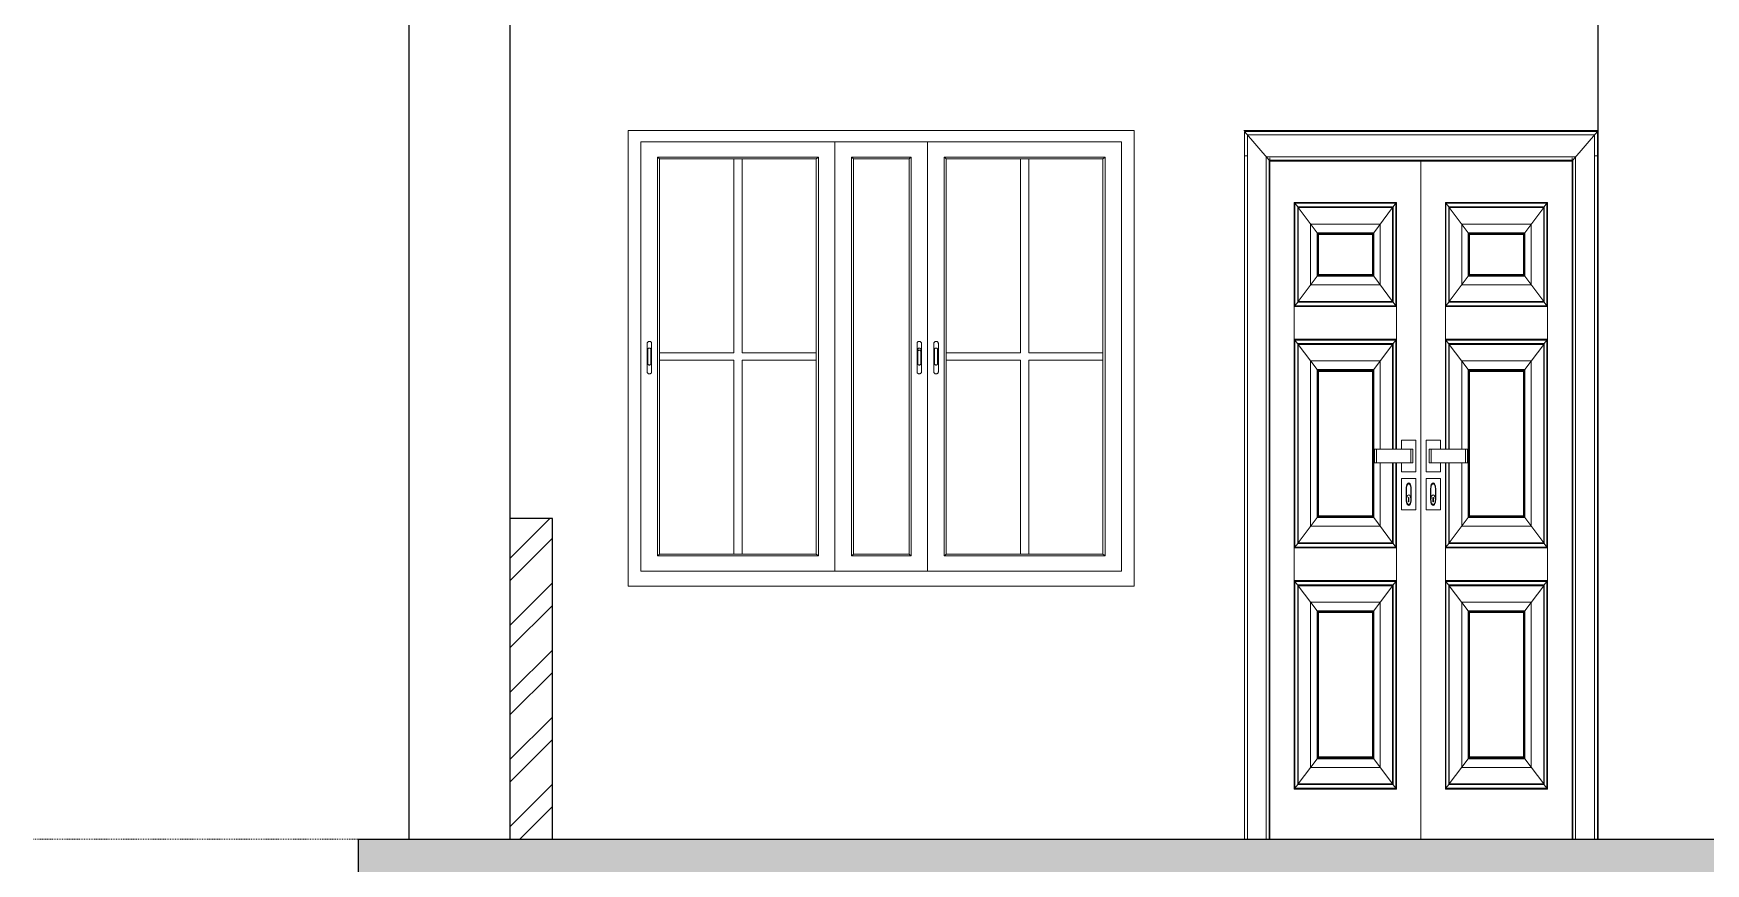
# Model space of a CAD drawing. Header units: inches. Extents: x -5142662 to -4941318, y -3361958 to -3160563.
# Drawn here: x -5010301 to -5010102.7, y -3261085.5 to -3260987.1 of the extents above; entities that cross this region are included whole.
import ezdxf

# ---------------------------------------------------------------- set-up
doc = ezdxf.new("R2010")
doc.units = ezdxf.units.IN
doc.header["$LTSCALE"] = 2
doc.header["$MEASUREMENT"] = 0
doc.linetypes.add('ACAD_ISO02W100', pattern=[15, 12, -3])
doc.linetypes.add('CENTER', pattern=[2, 1.25, -0.25, 0.25, -0.25])
doc.layers.get('0').update_dxf_attribs({"linetype": 'CONTINUOUS'})
for name, color, linetype, lineweight in [('Annotate-Bold.w', 187, 'CONTINUOUS', 18), ('Door-Window', 47, 'CONTINUOUS', 15), ('F-FURNITURE', 30, 'CONTINUOUS', 13), ('HATCH', 60, 'ACAD_ISO02W100', 13), ('window', 4, 'CONTINUOUS', 13)]:
    doc.layers.add(name, color=color, linetype=linetype, lineweight=lineweight)

msp = doc.modelspace()

# ---------------------------------------------------------------- hatches: boundary and pattern name
at = {"layer": 'Door-Window', "linetype": 'ByBlock'}
h = msp.add_hatch(dxfattribs=at)
h.set_pattern_fill('AR-CONC', color=256)
h.set_pattern_definition([(50, (66424.3177, -1792.5383), (7.172601826, -0.62752135), [0.75, -8.25]), (355, (66424.318, -1792.538), (-1.387513336, 7.521921337), [0.6, -6.6]), (100.45144446, (66424.9154, -1792.5906), (5.785088467, 6.89439991), [0.63740192, -7.01142112]), (46.1842, (66424.318, -1790.538), (10.672413307, -1.655192808), [1.125, -12.375]), (96.63563549, (66425.207, -1790.676), (9.346619457, 9.741186008), [0.95610342, -10.5171376]), (351.184164, (66424.318, -1790.538), (9.34661945, 9.741186003), [0.9, -9.90000001]), (21, (66425.3177, -1791.0383), (5.969070521, -4.0261889067), [0.75, -8.25]), (326, (66425.318, -1791.038), (2.433153319, 7.2515004505), [0.6, -6.6]), (71.45144474, (66425.815, -1791.374), (8.402223767, 3.225311528), [0.6374019, -7.01142112]), (37.5, (66424.3177, -1792.5383), (0.1215985532, 3.3289385383), [0, -6.52, 0, -6.7, 0, -6.625]), (7.5, (66424.3177, -1792.5383), (2.6306953744, 3.9441171188), [0, -3.82, 0, -6.37, 0, -2.525]), (327.5, (66422.0877, -1792.5383), (5.3382243617, -0.2255487173), [0, -2.5, 0, -7.8, 0, -10.35]), (317.5, (66421.0877, -1792.5383), (5.8318616934, 1.0010498233), [0, -3.25, 0, -5.18, 0, -7.35])])
h.paths.add_polyline_path([(-5010244.49, -3261087.63), (-5010244.49, -3261096.63), (-5010235.49, -3261096.63), (-5010235.49, -3261087.63), (-5010115.49, -3261087.63), (-5010112.99, -3261087.63), (-5010112.99, -3261096.63), (-5010103.99, -3261096.63), (-5010103.99, -3261087.63), (-5010078.95, -3261087.63), (-5009998.95, -3261031.63), (-5009955.46, -3261031.63), (-5009955.46, -3261026.63), (-5010010.52, -3261026.63), (-5010010.52, -3261033.63), (-5010020.52, -3261033.63), (-5010020.52, -3261040.63), (-5010030.52, -3261040.63), (-5010030.52, -3261047.63), (-5010040.52, -3261047.63), (-5010040.52, -3261054.63), (-5010050.52, -3261054.63), (-5010050.52, -3261061.63), (-5010060.52, -3261061.63), (-5010060.52, -3261068.63), (-5010070.52, -3261068.63), (-5010070.52, -3261075.63), (-5010080.52, -3261075.63), (-5010080.52, -3261082.63), (-5010115.49, -3261082.63), (-5010262.49, -3261082.63), (-5010262.49, -3261087.63)])
at = {"layer": 'HATCH', "ltscale": 0.01}
h = msp.add_hatch(dxfattribs=at)
h.set_pattern_fill('ANSI32', color=256, scale=15, style=0)
h.set_pattern_definition([(45, (66424.3177, -1792.5383), (-3.977475644, 3.977475644), []), (45, (66426.9693, -1792.5383), (-3.977475644, 3.977475644), [])])
h.paths.add_polyline_path([(-5010239.49, -3261044.63), (-5010244.49, -3261044.63), (-5010244.49, -3261082.63), (-5010239.49, -3261082.63)])

# ---------------------------------------------------------------- linework, layer by layer
at = {"ltscale": 0.5}
for p, q in [((-5010256.49, -3261082.63), (-5010256.49, -3260975.63)), ((-5010244.49, -3261082.63), (-5010244.49, -3260975.63)), ((-5010115.49, -3261082.63), (-5010115.49, -3260975.63)), ((-5010239.49, -3261044.63), (-5010244.49, -3261044.63)), ((-5010239.49, -3261082.63), (-5010239.49, -3261044.63)), ((-5010262.49, -3261082.63), (-5010115.49, -3261082.63)), ((-5010262.49, -3261087.63), (-5010262.49, -3261082.63)), ((-5010115.49, -3261082.63), (-5010080.52, -3261082.63))]:
    msp.add_line(p, q, dxfattribs=at)
at = {"layer": 'Annotate-Bold.w', "linetype": 'CENTER', "ltscale": 0.01}
msp.add_line((-5010301.03, -3261082.63), (-5009912.27, -3261082.63), dxfattribs=at)
at = {"layer": 'F-FURNITURE'}
for p, q in [((-5010157.49, -3260998.63), (-5010115.49, -3260998.63)), ((-5010157.42, -3261082.63), (-5010157.42, -3260998.71)), ((-5010157.42, -3260998.71), (-5010115.55, -3260998.71)), ((-5010157.42, -3260998.71), (-5010154.49, -3261002.13)), ((-5010157.4, -3260998.73), (-5010115.57, -3260998.73)), ((-5010157.4, -3261001.63), (-5010157.4, -3260998.73)), ((-5010157.06, -3261082.63), (-5010157.06, -3260999.13)), ((-5010157.06, -3260999.13), (-5010115.92, -3260999.13)), ((-5010115.55, -3260998.71), (-5010118.49, -3261002.13)), ((-5010115.92, -3260999.13), (-5010115.92, -3261082.63)), ((-5010115.57, -3260998.73), (-5010115.57, -3261082.63)), ((-5010115.55, -3260998.71), (-5010115.55, -3261082.63)), ((-5010157.4, -3261001.63), (-5010157.35, -3261001.63)), ((-5010157.4, -3261082.63), (-5010157.4, -3261001.63)), ((-5010157.31, -3261001.63), (-5010157.26, -3261001.63)), ((-5010157.21, -3261001.63), (-5010157.11, -3261001.63)), ((-5010154.83, -3261082.63), (-5010154.83, -3261001.73)), ((-5010154.83, -3261001.73), (-5010118.15, -3261001.73)), ((-5010154.49, -3261082.63), (-5010154.49, -3261002.13)), ((-5010154.49, -3261002.13), (-5010118.49, -3261002.13)), ((-5010154.4, -3261001.73), (-5010154.4, -3261001.79)), ((-5010154.4, -3261001.84), (-5010154.4, -3261001.89)), ((-5010154.4, -3261001.94), (-5010154.4, -3261002.02)), ((-5010154.4, -3261002.05), (-5010154.4, -3261002.13)), ((-5010154.4, -3261082.63), (-5010154.4, -3261002.23)), ((-5010154.4, -3261002.23), (-5010118.57, -3261002.23)), ((-5010136.49, -3261082.63), (-5010136.49, -3261002.23)), ((-5010118.57, -3261001.73), (-5010118.57, -3261001.79)), ((-5010118.57, -3261001.84), (-5010118.57, -3261001.89)), ((-5010118.57, -3261001.94), (-5010118.57, -3261002.02)), ((-5010118.57, -3261002.05), (-5010118.57, -3261002.13)), ((-5010118.57, -3261002.23), (-5010118.57, -3261082.63)), ((-5010118.49, -3261002.13), (-5010118.49, -3261082.63)), ((-5010118.15, -3261001.73), (-5010118.15, -3261082.63)), ((-5010115.92, -3261001.63), (-5010115.82, -3261001.63)), ((-5010115.77, -3261001.63), (-5010115.72, -3261001.63)), ((-5010115.67, -3261001.63), (-5010115.6, -3261001.63)), ((-5010151.51, -3261048.1), (-5010151.51, -3261007.13)), ((-5010139.38, -3261007.13), (-5010151.51, -3261007.13)), ((-5010151.43, -3261019.4), (-5010151.43, -3261007.23)), ((-5010151.43, -3261007.23), (-5010139.46, -3261007.23)), ((-5010151.43, -3261007.23), (-5010151.1, -3261007.68)), ((-5010139.79, -3261007.68), (-5010139.46, -3261007.23)), ((-5010139.46, -3261007.23), (-5010139.46, -3261019.4)), ((-5010139.38, -3261007.13), (-5010139.38, -3261036.41)), ((-5010133.59, -3261036.41), (-5010133.59, -3261007.13)), ((-5010121.47, -3261007.13), (-5010133.59, -3261007.13)), ((-5010133.52, -3261019.4), (-5010133.52, -3261007.23)), ((-5010133.52, -3261007.23), (-5010121.55, -3261007.23)), ((-5010133.52, -3261007.23), (-5010133.18, -3261007.68)), ((-5010121.88, -3261007.68), (-5010121.55, -3261007.23)), ((-5010121.55, -3261007.23), (-5010121.55, -3261019.4)), ((-5010121.47, -3261007.13), (-5010121.47, -3261048.1)), ((-5010151.1, -3261018.96), (-5010151.1, -3261007.68)), ((-5010151.1, -3261007.68), (-5010139.79, -3261007.68)), ((-5010151.04, -3261018.88), (-5010151.04, -3261007.75)), ((-5010151.04, -3261007.75), (-5010139.85, -3261007.75)), ((-5010148.8, -3261010.74), (-5010151.04, -3261007.75)), ((-5010139.85, -3261007.75), (-5010142.09, -3261010.74)), ((-5010139.85, -3261007.75), (-5010139.85, -3261018.88)), ((-5010139.79, -3261007.68), (-5010139.79, -3261018.96)), ((-5010139.77, -3261007.65), (-5010139.77, -3261018.98)), ((-5010133.18, -3261018.96), (-5010133.18, -3261007.68)), ((-5010133.18, -3261007.68), (-5010121.88, -3261007.68)), ((-5010133.13, -3261018.88), (-5010133.13, -3261007.75)), ((-5010133.13, -3261007.75), (-5010121.93, -3261007.75)), ((-5010130.89, -3261010.74), (-5010133.13, -3261007.75)), ((-5010121.93, -3261007.75), (-5010124.17, -3261010.74)), ((-5010121.93, -3261007.75), (-5010121.93, -3261018.88)), ((-5010121.88, -3261007.68), (-5010121.88, -3261018.96)), ((-5010121.86, -3261007.65), (-5010121.86, -3261018.98)), ((-5010141.31, -3261009.71), (-5010149.58, -3261009.71)), ((-5010149.58, -3261009.71), (-5010149.58, -3261016.92)), ((-5010142.09, -3261010.74), (-5010148.8, -3261010.74)), ((-5010148.8, -3261010.74), (-5010148.8, -3261015.89)), ((-5010148.73, -3261010.84), (-5010148.73, -3261015.79)), ((-5010142.16, -3261010.84), (-5010148.73, -3261010.84)), ((-5010148.65, -3261010.94), (-5010148.65, -3261015.69)), ((-5010142.24, -3261010.94), (-5010148.65, -3261010.94)), ((-5010142.24, -3261015.69), (-5010142.24, -3261010.94)), ((-5010142.16, -3261015.79), (-5010142.16, -3261010.84)), ((-5010142.09, -3261015.89), (-5010142.09, -3261010.74)), ((-5010141.31, -3261016.92), (-5010141.31, -3261009.71)), ((-5010123.4, -3261009.71), (-5010131.66, -3261009.71)), ((-5010131.66, -3261009.71), (-5010131.66, -3261016.92)), ((-5010124.17, -3261010.74), (-5010130.89, -3261010.74)), ((-5010130.89, -3261010.74), (-5010130.89, -3261015.89)), ((-5010130.81, -3261010.84), (-5010130.81, -3261015.79)), ((-5010124.25, -3261010.84), (-5010130.81, -3261010.84)), ((-5010130.74, -3261010.94), (-5010130.74, -3261015.69)), ((-5010124.33, -3261010.94), (-5010130.74, -3261010.94)), ((-5010124.33, -3261015.69), (-5010124.33, -3261010.94)), ((-5010124.25, -3261015.79), (-5010124.25, -3261010.84)), ((-5010124.17, -3261015.89), (-5010124.17, -3261010.74)), ((-5010123.4, -3261016.92), (-5010123.4, -3261009.71)), ((-5010151.04, -3261018.88), (-5010148.8, -3261015.89)), ((-5010149.58, -3261016.92), (-5010141.31, -3261016.92)), ((-5010148.8, -3261015.89), (-5010142.09, -3261015.89)), ((-5010148.73, -3261015.79), (-5010142.16, -3261015.79)), ((-5010148.65, -3261015.69), (-5010142.24, -3261015.69)), ((-5010142.09, -3261015.89), (-5010139.85, -3261018.88)), ((-5010133.13, -3261018.88), (-5010130.89, -3261015.89)), ((-5010131.66, -3261016.92), (-5010123.4, -3261016.92)), ((-5010130.89, -3261015.89), (-5010124.17, -3261015.89)), ((-5010130.81, -3261015.79), (-5010124.25, -3261015.79)), ((-5010130.74, -3261015.69), (-5010124.33, -3261015.69)), ((-5010124.17, -3261015.89), (-5010121.93, -3261018.88)), ((-5010151.43, -3261019.4), (-5010151.1, -3261018.96)), ((-5010139.46, -3261019.4), (-5010151.43, -3261019.4)), ((-5010139.77, -3261018.98), (-5010151.12, -3261018.98)), ((-5010139.79, -3261018.96), (-5010151.1, -3261018.96)), ((-5010139.85, -3261018.88), (-5010151.04, -3261018.88)), ((-5010139.46, -3261019.4), (-5010139.79, -3261018.96)), ((-5010133.52, -3261019.4), (-5010133.18, -3261018.96)), ((-5010121.55, -3261019.4), (-5010133.52, -3261019.4)), ((-5010121.86, -3261018.98), (-5010133.21, -3261018.98)), ((-5010121.88, -3261018.96), (-5010133.18, -3261018.96)), ((-5010121.93, -3261018.88), (-5010133.13, -3261018.88)), ((-5010121.55, -3261019.4), (-5010121.88, -3261018.96)), ((-5010139.38, -3261019.5), (-5010151.51, -3261019.5)), ((-5010121.47, -3261019.5), (-5010133.59, -3261019.5)), ((-5010139.38, -3261023.37), (-5010151.51, -3261023.37)), ((-5010121.47, -3261023.37), (-5010133.59, -3261023.37)), ((-5010151.43, -3261048), (-5010151.43, -3261023.47)), ((-5010151.43, -3261023.47), (-5010139.46, -3261023.47)), ((-5010151.43, -3261023.47), (-5010151.12, -3261023.88)), ((-5010151.12, -3261023.88), (-5010139.77, -3261023.88)), ((-5010151.12, -3261023.88), (-5010151.1, -3261023.9)), ((-5010151.1, -3261047.57), (-5010151.1, -3261023.9)), ((-5010151.1, -3261023.9), (-5010139.79, -3261023.9)), ((-5010148.8, -3261026.97), (-5010151.04, -3261023.98)), ((-5010151.04, -3261047.49), (-5010151.04, -3261023.98)), ((-5010151.04, -3261023.98), (-5010139.85, -3261023.98)), ((-5010139.85, -3261023.98), (-5010142.09, -3261026.97)), ((-5010139.85, -3261023.98), (-5010139.85, -3261036.41)), ((-5010139.77, -3261023.88), (-5010139.79, -3261023.9)), ((-5010139.79, -3261023.9), (-5010139.79, -3261036.41)), ((-5010139.46, -3261023.47), (-5010139.77, -3261023.88)), ((-5010139.77, -3261023.88), (-5010139.77, -3261036.41)), ((-5010139.46, -3261023.47), (-5010139.46, -3261036.41)), ((-5010133.52, -3261036.41), (-5010133.52, -3261023.47)), ((-5010133.52, -3261023.47), (-5010121.55, -3261023.47)), ((-5010133.52, -3261023.47), (-5010133.21, -3261023.88)), ((-5010133.21, -3261023.88), (-5010121.86, -3261023.88)), ((-5010133.21, -3261023.88), (-5010133.19, -3261023.9)), ((-5010133.19, -3261036.41), (-5010133.19, -3261023.9)), ((-5010133.19, -3261023.9), (-5010121.87, -3261023.9)), ((-5010130.89, -3261026.97), (-5010133.13, -3261023.98)), ((-5010133.13, -3261036.41), (-5010133.13, -3261023.98)), ((-5010133.13, -3261023.98), (-5010121.93, -3261023.98)), ((-5010121.93, -3261023.98), (-5010124.17, -3261026.97)), ((-5010121.93, -3261023.98), (-5010121.93, -3261047.49)), ((-5010121.86, -3261023.88), (-5010121.87, -3261023.9)), ((-5010121.87, -3261023.9), (-5010121.87, -3261047.57)), ((-5010121.55, -3261023.47), (-5010121.86, -3261023.88)), ((-5010121.86, -3261023.88), (-5010121.86, -3261047.59)), ((-5010121.55, -3261023.47), (-5010121.55, -3261048)), ((-5010149.58, -3261025.94), (-5010141.31, -3261025.94)), ((-5010149.58, -3261025.94), (-5010149.58, -3261045.53)), ((-5010148.8, -3261026.97), (-5010142.09, -3261026.97)), ((-5010148.8, -3261044.5), (-5010148.8, -3261026.97)), ((-5010142.16, -3261027.08), (-5010148.73, -3261027.08)), ((-5010148.73, -3261027.08), (-5010148.73, -3261044.39)), ((-5010142.24, -3261027.18), (-5010148.65, -3261027.18)), ((-5010148.65, -3261027.18), (-5010148.65, -3261044.29)), ((-5010142.24, -3261044.29), (-5010142.24, -3261027.18)), ((-5010142.16, -3261044.39), (-5010142.16, -3261027.08)), ((-5010142.09, -3261026.97), (-5010142.09, -3261044.5)), ((-5010141.31, -3261025.94), (-5010141.31, -3261036.41)), ((-5010131.66, -3261025.94), (-5010123.4, -3261025.94)), ((-5010131.66, -3261025.94), (-5010131.66, -3261036.41)), ((-5010130.89, -3261026.97), (-5010124.17, -3261026.97)), ((-5010130.89, -3261044.5), (-5010130.89, -3261026.97)), ((-5010124.25, -3261027.08), (-5010130.81, -3261027.08)), ((-5010130.81, -3261027.08), (-5010130.81, -3261044.39)), ((-5010124.33, -3261027.18), (-5010130.74, -3261027.18)), ((-5010130.74, -3261027.18), (-5010130.74, -3261044.29)), ((-5010124.33, -3261044.29), (-5010124.33, -3261027.18)), ((-5010124.25, -3261044.39), (-5010124.25, -3261027.08)), ((-5010124.17, -3261026.97), (-5010124.17, -3261044.5)), ((-5010123.4, -3261025.94), (-5010123.4, -3261045.53)), ((-5010142.01, -3261036.41), (-5010142.01, -3261038.01)), ((-5010142.01, -3261036.41), (-5010137.45, -3261036.41)), ((-5010141.77, -3261036.41), (-5010141.77, -3261038.01)), ((-5010138.79, -3261035.35), (-5010138.79, -3261036.41)), ((-5010137.08, -3261035.35), (-5010138.79, -3261035.35)), ((-5010137.69, -3261036.41), (-5010137.69, -3261038.01)), ((-5010137.45, -3261036.41), (-5010137.45, -3261038.01)), ((-5010137.08, -3261035.35), (-5010137.08, -3261039.07)), ((-5010134.19, -3261035.35), (-5010135.89, -3261035.35)), ((-5010135.89, -3261035.35), (-5010135.89, -3261039.07)), ((-5010135.53, -3261036.41), (-5010135.53, -3261038.01)), ((-5010130.97, -3261036.41), (-5010135.53, -3261036.41)), ((-5010135.28, -3261036.41), (-5010135.28, -3261038.01)), ((-5010134.19, -3261035.35), (-5010134.19, -3261036.41)), ((-5010131.21, -3261036.41), (-5010131.21, -3261038.01)), ((-5010130.97, -3261036.41), (-5010130.97, -3261038.01)), ((-5010142.01, -3261038.01), (-5010137.45, -3261038.01)), ((-5010141.31, -3261038.01), (-5010141.31, -3261045.53)), ((-5010139.85, -3261038.01), (-5010139.85, -3261047.49)), ((-5010139.79, -3261038.01), (-5010139.79, -3261047.57)), ((-5010139.77, -3261038.01), (-5010139.77, -3261047.59)), ((-5010139.46, -3261038.01), (-5010139.46, -3261048)), ((-5010139.38, -3261038.01), (-5010139.38, -3261048.1)), ((-5010138.79, -3261038.01), (-5010138.79, -3261039.07)), ((-5010138.79, -3261039.07), (-5010137.08, -3261039.07)), ((-5010135.89, -3261039.07), (-5010134.19, -3261039.07)), ((-5010130.97, -3261038.01), (-5010135.53, -3261038.01)), ((-5010134.19, -3261038.01), (-5010134.19, -3261039.07)), ((-5010133.59, -3261048.1), (-5010133.59, -3261038.01)), ((-5010133.52, -3261048), (-5010133.52, -3261038.01)), ((-5010133.19, -3261047.57), (-5010133.19, -3261038.01)), ((-5010133.13, -3261047.49), (-5010133.13, -3261038.01)), ((-5010131.66, -3261045.53), (-5010131.66, -3261038.01)), ((-5010138.79, -3261039.87), (-5010137.08, -3261039.87)), ((-5010138.79, -3261043.59), (-5010138.79, -3261039.87)), ((-5010138.23, -3261040.89), (-5010138.24, -3261041.07)), ((-5010138.24, -3261042.4), (-5010138.24, -3261041.07)), ((-5010138.2, -3261040.73), (-5010138.23, -3261040.89)), ((-5010138.15, -3261040.6), (-5010138.2, -3261040.73)), ((-5010138.19, -3261040.92), (-5010138.16, -3261040.78)), ((-5010138.19, -3261041.07), (-5010138.19, -3261040.92)), ((-5010138.19, -3261042.39), (-5010138.19, -3261041.07)), ((-5010138.16, -3261040.78), (-5010138.12, -3261040.67)), ((-5010138.09, -3261040.49), (-5010138.15, -3261040.6)), ((-5010138.12, -3261040.67), (-5010138.06, -3261040.58)), ((-5010138.01, -3261040.42), (-5010138.09, -3261040.49)), ((-5010138.06, -3261040.58), (-5010138, -3261040.52)), ((-5010137.94, -3261040.4), (-5010138.01, -3261040.42)), ((-5010138, -3261040.52), (-5010137.94, -3261040.5)), ((-5010137.86, -3261040.42), (-5010137.94, -3261040.4)), ((-5010137.94, -3261040.5), (-5010137.87, -3261040.52)), ((-5010137.87, -3261040.52), (-5010137.81, -3261040.58)), ((-5010137.78, -3261040.49), (-5010137.86, -3261040.42)), ((-5010137.81, -3261040.58), (-5010137.75, -3261040.67)), ((-5010137.72, -3261040.6), (-5010137.78, -3261040.49)), ((-5010137.75, -3261040.67), (-5010137.71, -3261040.78)), ((-5010137.67, -3261040.73), (-5010137.72, -3261040.6)), ((-5010137.71, -3261040.78), (-5010137.69, -3261040.92)), ((-5010137.69, -3261040.92), (-5010137.68, -3261041.07)), ((-5010137.68, -3261041.07), (-5010137.68, -3261042.39)), ((-5010137.64, -3261040.89), (-5010137.67, -3261040.73)), ((-5010137.63, -3261041.07), (-5010137.64, -3261040.89)), ((-5010137.63, -3261042.4), (-5010137.63, -3261041.07)), ((-5010137.08, -3261039.87), (-5010137.08, -3261043.59)), ((-5010135.89, -3261039.87), (-5010135.89, -3261043.59)), ((-5010134.19, -3261039.87), (-5010135.89, -3261039.87)), ((-5010135.34, -3261041.07), (-5010135.33, -3261040.89)), ((-5010135.34, -3261042.4), (-5010135.34, -3261041.07)), ((-5010135.33, -3261040.89), (-5010135.3, -3261040.73)), ((-5010135.3, -3261040.73), (-5010135.26, -3261040.6)), ((-5010135.29, -3261040.92), (-5010135.3, -3261041.07)), ((-5010135.3, -3261041.07), (-5010135.3, -3261042.39)), ((-5010135.26, -3261040.78), (-5010135.29, -3261040.92)), ((-5010135.26, -3261040.6), (-5010135.19, -3261040.49)), ((-5010135.22, -3261040.67), (-5010135.26, -3261040.78)), ((-5010135.17, -3261040.58), (-5010135.22, -3261040.67)), ((-5010135.19, -3261040.49), (-5010135.12, -3261040.42)), ((-5010135.11, -3261040.52), (-5010135.17, -3261040.58)), ((-5010135.12, -3261040.42), (-5010135.04, -3261040.4)), ((-5010135.04, -3261040.5), (-5010135.11, -3261040.52)), ((-5010135.04, -3261040.4), (-5010134.96, -3261040.42)), ((-5010134.97, -3261040.52), (-5010135.04, -3261040.5)), ((-5010134.91, -3261040.58), (-5010134.97, -3261040.52)), ((-5010134.96, -3261040.42), (-5010134.89, -3261040.49)), ((-5010134.86, -3261040.67), (-5010134.91, -3261040.58)), ((-5010134.89, -3261040.49), (-5010134.83, -3261040.6)), ((-5010134.82, -3261040.78), (-5010134.86, -3261040.67)), ((-5010134.83, -3261040.6), (-5010134.78, -3261040.73)), ((-5010134.79, -3261040.92), (-5010134.82, -3261040.78)), ((-5010134.78, -3261041.07), (-5010134.79, -3261040.92)), ((-5010134.78, -3261040.73), (-5010134.75, -3261040.89)), ((-5010134.78, -3261042.39), (-5010134.78, -3261041.07)), ((-5010134.75, -3261040.89), (-5010134.74, -3261041.07)), ((-5010134.74, -3261042.4), (-5010134.74, -3261041.07)), ((-5010134.19, -3261043.59), (-5010134.19, -3261039.87)), ((-5010138.24, -3261042.4), (-5010138.23, -3261042.57)), ((-5010138.23, -3261042.57), (-5010138.2, -3261042.73)), ((-5010138.2, -3261042.73), (-5010138.15, -3261042.87)), ((-5010138.16, -3261042.12), (-5010138.19, -3261042.26)), ((-5010138.19, -3261042.26), (-5010138.19, -3261042.39)), ((-5010138.19, -3261042.39), (-5010138.19, -3261042.4)), ((-5010138.19, -3261042.4), (-5010138.19, -3261042.54)), ((-5010138.19, -3261042.4), (-5010138.19, -3261042.4)), ((-5010138.19, -3261042.54), (-5010138.18, -3261042.55)), ((-5010138.18, -3261042.55), (-5010138.16, -3261042.68)), ((-5010138.12, -3261042), (-5010138.16, -3261042.12)), ((-5010138.16, -3261042.68), (-5010138.16, -3261042.69)), ((-5010138.16, -3261042.69), (-5010138.12, -3261042.8)), ((-5010138.15, -3261042.87), (-5010138.09, -3261042.97)), ((-5010138.07, -3261041.91), (-5010138.12, -3261042)), ((-5010138.12, -3261042.8), (-5010138.12, -3261042.8)), ((-5010138.12, -3261042.8), (-5010138.06, -3261042.89)), ((-5010138.09, -3261042.97), (-5010138.01, -3261043.04)), ((-5010138.01, -3261041.85), (-5010138.07, -3261041.91)), ((-5010138.06, -3261042.89), (-5010138.06, -3261042.89)), ((-5010138.06, -3261042.89), (-5010138, -3261042.94)), ((-5010137.94, -3261041.83), (-5010138.01, -3261041.85)), ((-5010138.01, -3261043.04), (-5010137.94, -3261043.06)), ((-5010138, -3261042.94), (-5010138, -3261042.95)), ((-5010138, -3261042.95), (-5010137.94, -3261042.96)), ((-5010137.97, -3261042.13), (-5010137.91, -3261042.13)), ((-5010137.97, -3261042.66), (-5010137.97, -3261042.13)), ((-5010137.91, -3261042.66), (-5010137.97, -3261042.66)), ((-5010137.87, -3261041.85), (-5010137.94, -3261041.83)), ((-5010137.94, -3261042.96), (-5010137.93, -3261042.96)), ((-5010137.94, -3261043.06), (-5010137.86, -3261043.04)), ((-5010137.93, -3261042.96), (-5010137.87, -3261042.94)), ((-5010137.91, -3261042.13), (-5010137.91, -3261042.66)), ((-5010137.81, -3261041.9), (-5010137.87, -3261041.85)), ((-5010137.87, -3261042.94), (-5010137.81, -3261042.89)), ((-5010137.87, -3261042.94), (-5010137.87, -3261042.94)), ((-5010137.86, -3261043.04), (-5010137.78, -3261042.97)), ((-5010137.76, -3261041.99), (-5010137.81, -3261041.9)), ((-5010137.81, -3261042.89), (-5010137.8, -3261042.88)), ((-5010137.8, -3261042.88), (-5010137.75, -3261042.8)), ((-5010137.78, -3261042.97), (-5010137.72, -3261042.87)), ((-5010137.71, -3261042.11), (-5010137.76, -3261041.99)), ((-5010137.75, -3261042.79), (-5010137.71, -3261042.68)), ((-5010137.75, -3261042.8), (-5010137.75, -3261042.79)), ((-5010137.72, -3261042.87), (-5010137.67, -3261042.73)), ((-5010137.69, -3261042.24), (-5010137.71, -3261042.11)), ((-5010137.71, -3261042.67), (-5010137.69, -3261042.54)), ((-5010137.71, -3261042.68), (-5010137.71, -3261042.67)), ((-5010137.68, -3261042.39), (-5010137.69, -3261042.24)), ((-5010137.69, -3261042.54), (-5010137.68, -3261042.39)), ((-5010137.69, -3261042.54), (-5010137.69, -3261042.54)), ((-5010137.67, -3261042.73), (-5010137.64, -3261042.57)), ((-5010137.64, -3261042.57), (-5010137.63, -3261042.4)), ((-5010135.33, -3261042.57), (-5010135.34, -3261042.4)), ((-5010135.3, -3261042.73), (-5010135.33, -3261042.57)), ((-5010135.3, -3261042.39), (-5010135.29, -3261042.24)), ((-5010135.29, -3261042.54), (-5010135.3, -3261042.39)), ((-5010135.26, -3261042.87), (-5010135.3, -3261042.73)), ((-5010135.29, -3261042.24), (-5010135.26, -3261042.11)), ((-5010135.29, -3261042.54), (-5010135.29, -3261042.54)), ((-5010135.27, -3261042.67), (-5010135.29, -3261042.54)), ((-5010135.26, -3261042.68), (-5010135.27, -3261042.67)), ((-5010135.26, -3261042.11), (-5010135.22, -3261041.99)), ((-5010135.23, -3261042.79), (-5010135.26, -3261042.68)), ((-5010135.19, -3261042.97), (-5010135.26, -3261042.87)), ((-5010135.22, -3261042.8), (-5010135.23, -3261042.79)), ((-5010135.22, -3261041.99), (-5010135.17, -3261041.9)), ((-5010135.17, -3261042.88), (-5010135.22, -3261042.8)), ((-5010135.12, -3261043.04), (-5010135.19, -3261042.97)), ((-5010135.17, -3261041.9), (-5010135.1, -3261041.85)), ((-5010135.17, -3261042.89), (-5010135.17, -3261042.88)), ((-5010135.11, -3261042.94), (-5010135.17, -3261042.89)), ((-5010135.04, -3261043.06), (-5010135.12, -3261043.04)), ((-5010135.04, -3261042.96), (-5010135.11, -3261042.94)), ((-5010135.11, -3261042.94), (-5010135.11, -3261042.94)), ((-5010135.1, -3261041.85), (-5010135.04, -3261041.83)), ((-5010135.07, -3261042.13), (-5010135.07, -3261042.66)), ((-5010135.01, -3261042.13), (-5010135.07, -3261042.13)), ((-5010135.07, -3261042.66), (-5010135.01, -3261042.66)), ((-5010135.04, -3261041.83), (-5010134.97, -3261041.85)), ((-5010134.98, -3261042.95), (-5010135.04, -3261042.96)), ((-5010135.04, -3261042.96), (-5010135.04, -3261042.96)), ((-5010134.96, -3261043.04), (-5010135.04, -3261043.06)), ((-5010135.01, -3261042.66), (-5010135.01, -3261042.13)), ((-5010134.97, -3261042.94), (-5010134.98, -3261042.95)), ((-5010134.97, -3261041.85), (-5010134.91, -3261041.91)), ((-5010134.91, -3261042.89), (-5010134.97, -3261042.94)), ((-5010134.89, -3261042.97), (-5010134.96, -3261043.04)), ((-5010134.91, -3261041.91), (-5010134.86, -3261042)), ((-5010134.86, -3261042.8), (-5010134.91, -3261042.89)), ((-5010134.91, -3261042.89), (-5010134.91, -3261042.89)), ((-5010134.83, -3261042.87), (-5010134.89, -3261042.97)), ((-5010134.86, -3261042), (-5010134.81, -3261042.12)), ((-5010134.82, -3261042.69), (-5010134.86, -3261042.8)), ((-5010134.86, -3261042.8), (-5010134.86, -3261042.8)), ((-5010134.78, -3261042.73), (-5010134.83, -3261042.87)), ((-5010134.79, -3261042.55), (-5010134.82, -3261042.68)), ((-5010134.82, -3261042.68), (-5010134.82, -3261042.69)), ((-5010134.81, -3261042.12), (-5010134.79, -3261042.26)), ((-5010134.79, -3261042.26), (-5010134.78, -3261042.39)), ((-5010134.78, -3261042.4), (-5010134.79, -3261042.54)), ((-5010134.79, -3261042.54), (-5010134.79, -3261042.55)), ((-5010134.78, -3261042.39), (-5010134.78, -3261042.4)), ((-5010134.78, -3261042.4), (-5010134.78, -3261042.4)), ((-5010134.75, -3261042.57), (-5010134.78, -3261042.73)), ((-5010134.74, -3261042.4), (-5010134.75, -3261042.57)), ((-5010151.04, -3261047.49), (-5010148.8, -3261044.5)), ((-5010142.09, -3261044.5), (-5010148.8, -3261044.5)), ((-5010148.73, -3261044.39), (-5010142.16, -3261044.39)), ((-5010148.65, -3261044.29), (-5010142.24, -3261044.29)), ((-5010142.09, -3261044.5), (-5010139.85, -3261047.49)), ((-5010137.08, -3261043.59), (-5010138.79, -3261043.59)), ((-5010135.89, -3261043.59), (-5010134.19, -3261043.59)), ((-5010133.13, -3261047.49), (-5010130.89, -3261044.5)), ((-5010124.17, -3261044.5), (-5010130.89, -3261044.5)), ((-5010130.81, -3261044.39), (-5010124.25, -3261044.39)), ((-5010130.74, -3261044.29), (-5010124.33, -3261044.29)), ((-5010124.17, -3261044.5), (-5010121.93, -3261047.49)), ((-5010141.31, -3261045.53), (-5010149.58, -3261045.53)), ((-5010123.4, -3261045.53), (-5010131.66, -3261045.53)), ((-5010151.51, -3261051.97), (-5010151.51, -3261048.1)), ((-5010139.38, -3261048.1), (-5010151.51, -3261048.1)), ((-5010151.43, -3261048), (-5010151.1, -3261047.57)), ((-5010139.46, -3261048), (-5010151.43, -3261048)), ((-5010139.79, -3261047.57), (-5010151.1, -3261047.57)), ((-5010139.85, -3261047.49), (-5010151.04, -3261047.49)), ((-5010139.77, -3261047.59), (-5010139.79, -3261047.57)), ((-5010139.46, -3261048), (-5010139.77, -3261047.59)), ((-5010139.38, -3261048.1), (-5010139.38, -3261051.97)), ((-5010133.59, -3261051.97), (-5010133.59, -3261048.1)), ((-5010121.47, -3261048.1), (-5010133.59, -3261048.1)), ((-5010133.52, -3261048), (-5010133.19, -3261047.57)), ((-5010121.55, -3261048), (-5010133.52, -3261048)), ((-5010121.87, -3261047.57), (-5010133.19, -3261047.57)), ((-5010121.93, -3261047.49), (-5010133.13, -3261047.49)), ((-5010121.86, -3261047.59), (-5010121.87, -3261047.57)), ((-5010121.55, -3261048), (-5010121.86, -3261047.59)), ((-5010121.47, -3261048.1), (-5010121.47, -3261051.97)), ((-5010151.51, -3261051.97), (-5010151.51, -3261076.71)), ((-5010139.38, -3261051.97), (-5010151.51, -3261051.97)), ((-5010151.43, -3261076.6), (-5010151.43, -3261052.07)), ((-5010151.43, -3261052.07), (-5010139.46, -3261052.07)), ((-5010151.43, -3261052.07), (-5010151.12, -3261052.48)), ((-5010151.12, -3261052.48), (-5010139.77, -3261052.48)), ((-5010151.12, -3261052.48), (-5010151.1, -3261052.51)), ((-5010151.1, -3261076.17), (-5010151.1, -3261052.51)), ((-5010151.1, -3261052.51), (-5010139.79, -3261052.51)), ((-5010148.8, -3261055.58), (-5010151.04, -3261052.59)), ((-5010151.04, -3261076.09), (-5010151.04, -3261052.59)), ((-5010151.04, -3261052.59), (-5010139.85, -3261052.59)), ((-5010139.85, -3261052.59), (-5010142.09, -3261055.58)), ((-5010139.85, -3261052.59), (-5010139.85, -3261076.09)), ((-5010139.77, -3261052.48), (-5010139.79, -3261052.51)), ((-5010139.79, -3261052.51), (-5010139.79, -3261076.17)), ((-5010139.46, -3261052.07), (-5010139.77, -3261052.48)), ((-5010139.77, -3261052.48), (-5010139.77, -3261076.19)), ((-5010139.46, -3261052.07), (-5010139.46, -3261076.6)), ((-5010139.38, -3261076.71), (-5010139.38, -3261051.97)), ((-5010133.59, -3261051.97), (-5010133.59, -3261076.71)), ((-5010121.47, -3261051.97), (-5010133.59, -3261051.97)), ((-5010133.52, -3261076.6), (-5010133.52, -3261052.07)), ((-5010133.52, -3261052.07), (-5010121.55, -3261052.07)), ((-5010133.52, -3261052.07), (-5010133.21, -3261052.48)), ((-5010133.21, -3261052.48), (-5010121.86, -3261052.48)), ((-5010133.21, -3261052.48), (-5010133.19, -3261052.51)), ((-5010133.19, -3261076.17), (-5010133.19, -3261052.51)), ((-5010133.19, -3261052.51), (-5010121.87, -3261052.51)), ((-5010130.89, -3261055.58), (-5010133.13, -3261052.59)), ((-5010133.13, -3261076.09), (-5010133.13, -3261052.59)), ((-5010133.13, -3261052.59), (-5010121.93, -3261052.59)), ((-5010121.93, -3261052.59), (-5010124.17, -3261055.58)), ((-5010121.93, -3261052.59), (-5010121.93, -3261076.09)), ((-5010121.86, -3261052.48), (-5010121.87, -3261052.51)), ((-5010121.87, -3261052.51), (-5010121.87, -3261076.17)), ((-5010121.55, -3261052.07), (-5010121.86, -3261052.48)), ((-5010121.86, -3261052.48), (-5010121.86, -3261076.19)), ((-5010121.55, -3261052.07), (-5010121.55, -3261076.6)), ((-5010121.47, -3261076.71), (-5010121.47, -3261051.97)), ((-5010149.58, -3261054.55), (-5010141.31, -3261054.55)), ((-5010149.58, -3261054.55), (-5010149.58, -3261074.13)), ((-5010141.31, -3261054.55), (-5010141.31, -3261074.13)), ((-5010131.66, -3261054.55), (-5010123.4, -3261054.55)), ((-5010131.66, -3261054.55), (-5010131.66, -3261074.13)), ((-5010123.4, -3261054.55), (-5010123.4, -3261074.13)), ((-5010148.8, -3261055.58), (-5010142.09, -3261055.58)), ((-5010148.8, -3261073.1), (-5010148.8, -3261055.58)), ((-5010142.16, -3261055.68), (-5010148.73, -3261055.68)), ((-5010148.73, -3261055.68), (-5010148.73, -3261073)), ((-5010142.24, -3261055.78), (-5010148.65, -3261055.78)), ((-5010148.65, -3261055.78), (-5010148.65, -3261072.89)), ((-5010142.24, -3261072.89), (-5010142.24, -3261055.78)), ((-5010142.16, -3261073), (-5010142.16, -3261055.68)), ((-5010142.09, -3261055.58), (-5010142.09, -3261073.1)), ((-5010130.89, -3261055.58), (-5010124.17, -3261055.58)), ((-5010130.89, -3261073.1), (-5010130.89, -3261055.58)), ((-5010124.25, -3261055.68), (-5010130.81, -3261055.68)), ((-5010130.81, -3261055.68), (-5010130.81, -3261073)), ((-5010124.33, -3261055.78), (-5010130.74, -3261055.78)), ((-5010130.74, -3261055.78), (-5010130.74, -3261072.89)), ((-5010124.33, -3261072.89), (-5010124.33, -3261055.78)), ((-5010124.25, -3261073), (-5010124.25, -3261055.68)), ((-5010124.17, -3261055.58), (-5010124.17, -3261073.1)), ((-5010148.73, -3261073), (-5010142.16, -3261073)), ((-5010148.65, -3261072.89), (-5010142.24, -3261072.89)), ((-5010130.81, -3261073), (-5010124.25, -3261073)), ((-5010130.74, -3261072.89), (-5010124.33, -3261072.89)), ((-5010151.04, -3261076.09), (-5010148.8, -3261073.1)), ((-5010141.31, -3261074.13), (-5010149.58, -3261074.13)), ((-5010142.09, -3261073.1), (-5010148.8, -3261073.1)), ((-5010142.09, -3261073.1), (-5010139.85, -3261076.09)), ((-5010133.13, -3261076.09), (-5010130.89, -3261073.1)), ((-5010123.4, -3261074.13), (-5010131.66, -3261074.13)), ((-5010124.17, -3261073.1), (-5010130.89, -3261073.1)), ((-5010124.17, -3261073.1), (-5010121.93, -3261076.09)), ((-5010139.38, -3261076.71), (-5010151.51, -3261076.71)), ((-5010151.43, -3261076.6), (-5010151.1, -3261076.17)), ((-5010139.46, -3261076.6), (-5010151.43, -3261076.6)), ((-5010139.79, -3261076.17), (-5010151.1, -3261076.17)), ((-5010139.85, -3261076.09), (-5010151.04, -3261076.09)), ((-5010139.77, -3261076.19), (-5010139.79, -3261076.17)), ((-5010139.46, -3261076.6), (-5010139.77, -3261076.19)), ((-5010121.47, -3261076.71), (-5010133.59, -3261076.71)), ((-5010133.52, -3261076.6), (-5010133.19, -3261076.17)), ((-5010121.55, -3261076.6), (-5010133.52, -3261076.6)), ((-5010121.87, -3261076.17), (-5010133.19, -3261076.17)), ((-5010121.93, -3261076.09), (-5010133.13, -3261076.09)), ((-5010121.86, -3261076.19), (-5010121.87, -3261076.17)), ((-5010121.55, -3261076.6), (-5010121.86, -3261076.19))]:
    msp.add_line(p, q, dxfattribs=at)
at = {"layer": 'window'}
for p, q in [((-5010230.49, -3261052.63), (-5010230.49, -3260998.63)), ((-5010170.49, -3260998.63), (-5010230.49, -3260998.63)), ((-5010170.49, -3261052.63), (-5010170.49, -3260998.63)), ((-5010228.99, -3261050.86), (-5010228.99, -3260999.97)), ((-5010171.99, -3260999.97), (-5010228.99, -3260999.97)), ((-5010205.99, -3260999.97), (-5010205.99, -3261050.86)), ((-5010194.99, -3260999.97), (-5010194.99, -3261050.86)), ((-5010171.99, -3260999.97), (-5010171.99, -3261050.86)), ((-5010227.02, -3261049.06), (-5010227.02, -3261001.77)), ((-5010227.02, -3261001.77), (-5010207.95, -3261001.77)), ((-5010226.78, -3261001.99), (-5010227.02, -3261001.77)), ((-5010226.78, -3261048.83), (-5010226.78, -3261001.99)), ((-5010208.2, -3261001.99), (-5010226.78, -3261001.99)), ((-5010217.98, -3261001.99), (-5010217.98, -3261024.96)), ((-5010217, -3261001.99), (-5010217, -3261024.96)), ((-5010208.2, -3261001.99), (-5010207.95, -3261001.77)), ((-5010208.2, -3261001.99), (-5010208.2, -3261048.83)), ((-5010207.95, -3261001.77), (-5010207.95, -3261049.06)), ((-5010196.95, -3261001.77), (-5010204.02, -3261001.77)), ((-5010204.02, -3261001.77), (-5010204.02, -3261049.06)), ((-5010203.78, -3261001.99), (-5010204.02, -3261001.77)), ((-5010203.78, -3261001.99), (-5010203.78, -3261048.83)), ((-5010203.78, -3261001.99), (-5010197.2, -3261001.99)), ((-5010197.2, -3261001.99), (-5010196.95, -3261001.77)), ((-5010197.2, -3261048.83), (-5010197.2, -3261001.99)), ((-5010196.95, -3261049.06), (-5010196.95, -3261001.77)), ((-5010193.02, -3261049.06), (-5010193.02, -3261001.77)), ((-5010193.02, -3261001.77), (-5010173.95, -3261001.77)), ((-5010192.78, -3261001.99), (-5010193.02, -3261001.77)), ((-5010192.78, -3261048.83), (-5010192.78, -3261001.99)), ((-5010174.2, -3261001.99), (-5010192.78, -3261001.99)), ((-5010183.98, -3261001.99), (-5010183.98, -3261024.96)), ((-5010183, -3261001.99), (-5010183, -3261024.96)), ((-5010174.2, -3261001.99), (-5010173.95, -3261001.77)), ((-5010174.2, -3261001.99), (-5010174.2, -3261048.83)), ((-5010173.95, -3261001.77), (-5010173.95, -3261049.06)), ((-5010228.26, -3261023.81), (-5010228.25, -3261023.78)), ((-5010228.26, -3261023.85), (-5010228.25, -3261023.78)), ((-5010228.26, -3261023.85), (-5010228.26, -3261023.81)), ((-5010228.26, -3261027.24), (-5010228.26, -3261023.85)), ((-5010228.25, -3261023.78), (-5010228.23, -3261023.74)), ((-5010228.23, -3261023.74), (-5010228.21, -3261023.72)), ((-5010228.18, -3261023.69), (-5010228.21, -3261023.72)), ((-5010228.15, -3261023.67), (-5010228.18, -3261023.69)), ((-5010228.15, -3261024.5), (-5010228.17, -3261024.52)), ((-5010228.17, -3261024.52), (-5010228.17, -3261024.54)), ((-5010228.17, -3261024.54), (-5010228.17, -3261024.56)), ((-5010228.17, -3261024.56), (-5010228.17, -3261026.27)), ((-5010228.15, -3261023.67), (-5010228.12, -3261023.65)), ((-5010228.14, -3261024.48), (-5010228.15, -3261024.5)), ((-5010228.12, -3261024.46), (-5010228.14, -3261024.48)), ((-5010228.08, -3261023.64), (-5010228.12, -3261023.65)), ((-5010228.1, -3261024.44), (-5010228.12, -3261024.46)), ((-5010228.07, -3261024.43), (-5010228.1, -3261024.44)), ((-5010228.03, -3261023.63), (-5010228.08, -3261023.64)), ((-5010228.05, -3261024.42), (-5010228.07, -3261024.43)), ((-5010228.02, -3261024.42), (-5010228.05, -3261024.42)), ((-5010227.99, -3261023.62), (-5010228.03, -3261023.63)), ((-5010227.99, -3261024.42), (-5010228.02, -3261024.42)), ((-5010227.95, -3261023.63), (-5010227.99, -3261023.62)), ((-5010227.96, -3261024.42), (-5010227.99, -3261024.42)), ((-5010227.94, -3261024.42), (-5010227.96, -3261024.42)), ((-5010227.95, -3261023.63), (-5010227.91, -3261023.64)), ((-5010227.91, -3261024.43), (-5010227.94, -3261024.42)), ((-5010227.91, -3261023.64), (-5010227.87, -3261023.65)), ((-5010227.89, -3261024.44), (-5010227.91, -3261024.43)), ((-5010227.86, -3261024.46), (-5010227.89, -3261024.44)), ((-5010227.87, -3261023.65), (-5010227.83, -3261023.67)), ((-5010227.85, -3261024.48), (-5010227.86, -3261024.46)), ((-5010227.83, -3261024.5), (-5010227.85, -3261024.48)), ((-5010227.83, -3261023.67), (-5010227.8, -3261023.69)), ((-5010227.82, -3261024.52), (-5010227.83, -3261024.5)), ((-5010227.81, -3261024.54), (-5010227.82, -3261024.52)), ((-5010227.81, -3261024.56), (-5010227.81, -3261024.54)), ((-5010227.81, -3261026.27), (-5010227.81, -3261024.56)), ((-5010227.8, -3261023.69), (-5010227.77, -3261023.72)), ((-5010227.75, -3261023.74), (-5010227.77, -3261023.72)), ((-5010227.74, -3261023.78), (-5010227.75, -3261023.74)), ((-5010227.73, -3261023.81), (-5010227.74, -3261023.78)), ((-5010227.73, -3261023.81), (-5010227.72, -3261023.85)), ((-5010227.72, -3261023.85), (-5010227.72, -3261027.24)), ((-5010226.78, -3261024.96), (-5010217.98, -3261024.96)), ((-5010217, -3261024.96), (-5010208.2, -3261024.96)), ((-5010196.24, -3261023.78), (-5010196.25, -3261023.81)), ((-5010196.25, -3261023.81), (-5010196.25, -3261023.85)), ((-5010196.25, -3261023.85), (-5010196.25, -3261027.24)), ((-5010196.22, -3261023.74), (-5010196.24, -3261023.78)), ((-5010196.2, -3261023.72), (-5010196.22, -3261023.74)), ((-5010196.17, -3261023.69), (-5010196.2, -3261023.72)), ((-5010196.14, -3261023.67), (-5010196.17, -3261023.69)), ((-5010196.17, -3261024.56), (-5010196.16, -3261024.54)), ((-5010196.17, -3261024.81), (-5010196.17, -3261024.56)), ((-5010196.17, -3261024.81), (-5010196.16, -3261024.79)), ((-5010196.17, -3261026.27), (-5010196.17, -3261024.81)), ((-5010196.16, -3261024.52), (-5010196.15, -3261024.5)), ((-5010196.16, -3261024.54), (-5010196.16, -3261024.52)), ((-5010196.16, -3261024.77), (-5010196.15, -3261024.74)), ((-5010196.16, -3261024.79), (-5010196.16, -3261024.77)), ((-5010196.15, -3261024.5), (-5010196.13, -3261024.48)), ((-5010196.15, -3261024.74), (-5010196.13, -3261024.72)), ((-5010196.11, -3261023.65), (-5010196.14, -3261023.67)), ((-5010196.13, -3261024.48), (-5010196.11, -3261024.46)), ((-5010196.13, -3261024.72), (-5010196.11, -3261024.71)), ((-5010196.07, -3261023.64), (-5010196.11, -3261023.65)), ((-5010196.11, -3261024.46), (-5010196.09, -3261024.44)), ((-5010196.11, -3261024.71), (-5010196.09, -3261024.69)), ((-5010196.09, -3261024.44), (-5010196.07, -3261024.43)), ((-5010196.09, -3261024.69), (-5010196.07, -3261024.68)), ((-5010196.03, -3261023.63), (-5010196.07, -3261023.64)), ((-5010196.07, -3261024.43), (-5010196.04, -3261024.42)), ((-5010196.07, -3261024.68), (-5010196.04, -3261024.67)), ((-5010196.04, -3261024.42), (-5010196.01, -3261024.42)), ((-5010196.04, -3261024.67), (-5010196.01, -3261024.67)), ((-5010195.98, -3261023.62), (-5010196.03, -3261023.63)), ((-5010196.01, -3261024.42), (-5010195.98, -3261024.42)), ((-5010196.01, -3261024.67), (-5010195.98, -3261024.66)), ((-5010195.94, -3261023.63), (-5010195.98, -3261023.62)), ((-5010195.98, -3261024.42), (-5010195.96, -3261024.42)), ((-5010195.98, -3261024.66), (-5010195.96, -3261024.67)), ((-5010195.96, -3261024.42), (-5010195.93, -3261024.42)), ((-5010195.96, -3261024.67), (-5010195.93, -3261024.67)), ((-5010195.9, -3261023.64), (-5010195.94, -3261023.63)), ((-5010195.93, -3261024.42), (-5010195.9, -3261024.43)), ((-5010195.93, -3261024.67), (-5010195.9, -3261024.68)), ((-5010195.86, -3261023.65), (-5010195.9, -3261023.64)), ((-5010195.9, -3261024.43), (-5010195.88, -3261024.44)), ((-5010195.9, -3261024.68), (-5010195.88, -3261024.69)), ((-5010195.88, -3261024.44), (-5010195.86, -3261024.46)), ((-5010195.88, -3261024.69), (-5010195.86, -3261024.71)), ((-5010195.82, -3261023.67), (-5010195.86, -3261023.65)), ((-5010195.86, -3261024.46), (-5010195.84, -3261024.48)), ((-5010195.86, -3261024.71), (-5010195.84, -3261024.72)), ((-5010195.84, -3261024.48), (-5010195.82, -3261024.5)), ((-5010195.84, -3261024.72), (-5010195.82, -3261024.74)), ((-5010195.79, -3261023.69), (-5010195.82, -3261023.67)), ((-5010195.82, -3261024.5), (-5010195.81, -3261024.52)), ((-5010195.82, -3261024.74), (-5010195.81, -3261024.77)), ((-5010195.81, -3261024.52), (-5010195.8, -3261024.54)), ((-5010195.81, -3261024.77), (-5010195.8, -3261024.79)), ((-5010195.8, -3261024.54), (-5010195.8, -3261024.56)), ((-5010195.8, -3261026.27), (-5010195.8, -3261024.56)), ((-5010195.8, -3261024.79), (-5010195.8, -3261024.81)), ((-5010195.77, -3261023.72), (-5010195.79, -3261023.69)), ((-5010195.74, -3261023.74), (-5010195.77, -3261023.72)), ((-5010195.73, -3261023.78), (-5010195.74, -3261023.74)), ((-5010195.72, -3261023.81), (-5010195.73, -3261023.78)), ((-5010195.71, -3261023.85), (-5010195.73, -3261023.78)), ((-5010195.71, -3261023.85), (-5010195.72, -3261023.81)), ((-5010195.71, -3261027.24), (-5010195.71, -3261023.85)), ((-5010194.26, -3261023.81), (-5010194.25, -3261023.78)), ((-5010194.26, -3261023.85), (-5010194.25, -3261023.78)), ((-5010194.26, -3261023.85), (-5010194.26, -3261023.81)), ((-5010194.26, -3261027.24), (-5010194.26, -3261023.85)), ((-5010194.25, -3261023.78), (-5010194.23, -3261023.74)), ((-5010194.23, -3261023.74), (-5010194.21, -3261023.72)), ((-5010194.18, -3261023.69), (-5010194.21, -3261023.72)), ((-5010194.15, -3261023.67), (-5010194.18, -3261023.69)), ((-5010194.15, -3261024.5), (-5010194.17, -3261024.52)), ((-5010194.17, -3261024.52), (-5010194.17, -3261024.54)), ((-5010194.17, -3261024.54), (-5010194.17, -3261024.56)), ((-5010194.17, -3261024.56), (-5010194.17, -3261026.27)), ((-5010194.15, -3261023.67), (-5010194.12, -3261023.65)), ((-5010194.14, -3261024.48), (-5010194.15, -3261024.5)), ((-5010194.12, -3261024.46), (-5010194.14, -3261024.48)), ((-5010194.08, -3261023.64), (-5010194.12, -3261023.65)), ((-5010194.1, -3261024.44), (-5010194.12, -3261024.46)), ((-5010194.07, -3261024.43), (-5010194.1, -3261024.44)), ((-5010194.03, -3261023.63), (-5010194.08, -3261023.64)), ((-5010194.05, -3261024.42), (-5010194.07, -3261024.43)), ((-5010194.02, -3261024.42), (-5010194.05, -3261024.42)), ((-5010193.99, -3261023.62), (-5010194.03, -3261023.63)), ((-5010193.99, -3261024.42), (-5010194.02, -3261024.42)), ((-5010193.95, -3261023.63), (-5010193.99, -3261023.62)), ((-5010193.96, -3261024.42), (-5010193.99, -3261024.42)), ((-5010193.94, -3261024.42), (-5010193.96, -3261024.42)), ((-5010193.95, -3261023.63), (-5010193.91, -3261023.64)), ((-5010193.91, -3261024.43), (-5010193.94, -3261024.42)), ((-5010193.91, -3261023.64), (-5010193.87, -3261023.65)), ((-5010193.89, -3261024.44), (-5010193.91, -3261024.43)), ((-5010193.86, -3261024.46), (-5010193.89, -3261024.44)), ((-5010193.87, -3261023.65), (-5010193.83, -3261023.67)), ((-5010193.85, -3261024.48), (-5010193.86, -3261024.46)), ((-5010193.83, -3261024.5), (-5010193.85, -3261024.48)), ((-5010193.83, -3261023.67), (-5010193.8, -3261023.69)), ((-5010193.82, -3261024.52), (-5010193.83, -3261024.5)), ((-5010193.81, -3261024.54), (-5010193.82, -3261024.52)), ((-5010193.81, -3261024.56), (-5010193.81, -3261024.54)), ((-5010193.81, -3261026.27), (-5010193.81, -3261024.56)), ((-5010193.8, -3261023.69), (-5010193.77, -3261023.72)), ((-5010193.75, -3261023.74), (-5010193.77, -3261023.72)), ((-5010193.74, -3261023.78), (-5010193.75, -3261023.74)), ((-5010193.73, -3261023.81), (-5010193.74, -3261023.78)), ((-5010193.73, -3261023.81), (-5010193.72, -3261023.85)), ((-5010193.72, -3261023.85), (-5010193.72, -3261027.24)), ((-5010192.78, -3261024.96), (-5010183.98, -3261024.96)), ((-5010183, -3261024.96), (-5010174.2, -3261024.96)), ((-5010228.26, -3261027.27), (-5010228.26, -3261027.24)), ((-5010228.25, -3261027.3), (-5010228.26, -3261027.27)), ((-5010228.25, -3261027.3), (-5010228.23, -3261027.34)), ((-5010228.23, -3261027.34), (-5010228.21, -3261027.37)), ((-5010228.21, -3261027.37), (-5010228.18, -3261027.39)), ((-5010228.15, -3261027.42), (-5010228.18, -3261027.39)), ((-5010228.17, -3261026.29), (-5010228.17, -3261026.27)), ((-5010228.17, -3261026.32), (-5010228.17, -3261026.29)), ((-5010228.15, -3261026.34), (-5010228.17, -3261026.32)), ((-5010228.14, -3261026.36), (-5010228.15, -3261026.34)), ((-5010228.12, -3261026.38), (-5010228.14, -3261026.36)), ((-5010228.1, -3261026.39), (-5010228.12, -3261026.38)), ((-5010228.07, -3261026.4), (-5010228.1, -3261026.39)), ((-5010228.05, -3261026.41), (-5010228.07, -3261026.4)), ((-5010228.02, -3261026.42), (-5010228.05, -3261026.41)), ((-5010227.99, -3261026.42), (-5010228.02, -3261026.42)), ((-5010227.96, -3261026.42), (-5010227.99, -3261026.42)), ((-5010227.94, -3261026.41), (-5010227.96, -3261026.42)), ((-5010227.91, -3261026.4), (-5010227.94, -3261026.41)), ((-5010227.89, -3261026.39), (-5010227.91, -3261026.4)), ((-5010227.86, -3261026.38), (-5010227.89, -3261026.39)), ((-5010227.85, -3261026.36), (-5010227.86, -3261026.38)), ((-5010227.83, -3261026.34), (-5010227.85, -3261026.36)), ((-5010227.82, -3261026.32), (-5010227.83, -3261026.34)), ((-5010227.83, -3261027.42), (-5010227.8, -3261027.39)), ((-5010227.81, -3261026.29), (-5010227.82, -3261026.32)), ((-5010227.81, -3261026.27), (-5010227.81, -3261026.29)), ((-5010227.8, -3261027.39), (-5010227.77, -3261027.37)), ((-5010227.77, -3261027.37), (-5010227.75, -3261027.34)), ((-5010227.74, -3261027.3), (-5010227.75, -3261027.34)), ((-5010227.72, -3261027.24), (-5010227.74, -3261027.3)), ((-5010227.73, -3261027.27), (-5010227.74, -3261027.3)), ((-5010227.73, -3261027.27), (-5010227.72, -3261027.24)), ((-5010226.78, -3261025.86), (-5010217.98, -3261025.86)), ((-5010217.98, -3261025.86), (-5010217.98, -3261048.83)), ((-5010217, -3261025.86), (-5010208.2, -3261025.86)), ((-5010217, -3261025.86), (-5010217, -3261048.83)), ((-5010196.25, -3261027.27), (-5010196.25, -3261027.24)), ((-5010196.25, -3261027.24), (-5010196.24, -3261027.3)), ((-5010196.25, -3261027.27), (-5010196.24, -3261027.3)), ((-5010196.24, -3261027.3), (-5010196.22, -3261027.34)), ((-5010196.22, -3261027.34), (-5010196.2, -3261027.37)), ((-5010196.2, -3261027.37), (-5010196.17, -3261027.39)), ((-5010196.17, -3261026.27), (-5010196.16, -3261026.29)), ((-5010196.17, -3261027.39), (-5010196.14, -3261027.42)), ((-5010196.16, -3261026.29), (-5010196.16, -3261026.32)), ((-5010196.16, -3261026.32), (-5010196.15, -3261026.34)), ((-5010196.15, -3261026.34), (-5010196.13, -3261026.36)), ((-5010196.13, -3261026.36), (-5010196.11, -3261026.38)), ((-5010196.11, -3261026.38), (-5010196.09, -3261026.39)), ((-5010196.09, -3261026.39), (-5010196.07, -3261026.4)), ((-5010196.07, -3261026.4), (-5010196.04, -3261026.41)), ((-5010196.04, -3261026.41), (-5010196.01, -3261026.42)), ((-5010196.01, -3261026.42), (-5010195.98, -3261026.42)), ((-5010195.98, -3261026.42), (-5010195.96, -3261026.42)), ((-5010195.96, -3261026.42), (-5010195.93, -3261026.41)), ((-5010195.93, -3261026.41), (-5010195.9, -3261026.4)), ((-5010195.9, -3261026.4), (-5010195.88, -3261026.39)), ((-5010195.88, -3261026.39), (-5010195.86, -3261026.38)), ((-5010195.86, -3261026.38), (-5010195.84, -3261026.36)), ((-5010195.84, -3261026.36), (-5010195.82, -3261026.34)), ((-5010195.82, -3261026.34), (-5010195.81, -3261026.32)), ((-5010195.82, -3261027.42), (-5010195.79, -3261027.39)), ((-5010195.81, -3261026.32), (-5010195.8, -3261026.29)), ((-5010195.8, -3261026.29), (-5010195.8, -3261026.27)), ((-5010195.79, -3261027.39), (-5010195.77, -3261027.37)), ((-5010195.77, -3261027.37), (-5010195.74, -3261027.34)), ((-5010195.74, -3261027.34), (-5010195.73, -3261027.3)), ((-5010195.73, -3261027.3), (-5010195.72, -3261027.27)), ((-5010195.72, -3261027.27), (-5010195.71, -3261027.24)), ((-5010194.26, -3261027.27), (-5010194.26, -3261027.24)), ((-5010194.25, -3261027.3), (-5010194.26, -3261027.27)), ((-5010194.25, -3261027.3), (-5010194.23, -3261027.34)), ((-5010194.23, -3261027.34), (-5010194.21, -3261027.37)), ((-5010194.21, -3261027.37), (-5010194.18, -3261027.39)), ((-5010194.15, -3261027.42), (-5010194.18, -3261027.39)), ((-5010194.17, -3261026.29), (-5010194.17, -3261026.27)), ((-5010194.17, -3261026.32), (-5010194.17, -3261026.29)), ((-5010194.15, -3261026.34), (-5010194.17, -3261026.32)), ((-5010194.14, -3261026.36), (-5010194.15, -3261026.34)), ((-5010194.12, -3261026.38), (-5010194.14, -3261026.36)), ((-5010194.1, -3261026.39), (-5010194.12, -3261026.38)), ((-5010194.07, -3261026.4), (-5010194.1, -3261026.39)), ((-5010194.05, -3261026.41), (-5010194.07, -3261026.4)), ((-5010194.02, -3261026.42), (-5010194.05, -3261026.41)), ((-5010193.99, -3261026.42), (-5010194.02, -3261026.42)), ((-5010193.96, -3261026.42), (-5010193.99, -3261026.42)), ((-5010193.94, -3261026.41), (-5010193.96, -3261026.42)), ((-5010193.91, -3261026.4), (-5010193.94, -3261026.41)), ((-5010193.89, -3261026.39), (-5010193.91, -3261026.4)), ((-5010193.86, -3261026.38), (-5010193.89, -3261026.39)), ((-5010193.85, -3261026.36), (-5010193.86, -3261026.38)), ((-5010193.83, -3261026.34), (-5010193.85, -3261026.36)), ((-5010193.82, -3261026.32), (-5010193.83, -3261026.34)), ((-5010193.83, -3261027.42), (-5010193.8, -3261027.39)), ((-5010193.81, -3261026.29), (-5010193.82, -3261026.32)), ((-5010193.81, -3261026.27), (-5010193.81, -3261026.29)), ((-5010193.8, -3261027.39), (-5010193.77, -3261027.37)), ((-5010193.77, -3261027.37), (-5010193.75, -3261027.34)), ((-5010193.74, -3261027.3), (-5010193.75, -3261027.34)), ((-5010193.72, -3261027.24), (-5010193.74, -3261027.3)), ((-5010193.73, -3261027.27), (-5010193.74, -3261027.3)), ((-5010193.73, -3261027.27), (-5010193.72, -3261027.24)), ((-5010192.78, -3261025.86), (-5010183.98, -3261025.86)), ((-5010183.98, -3261025.86), (-5010183.98, -3261048.83)), ((-5010183, -3261025.86), (-5010174.2, -3261025.86)), ((-5010183, -3261025.86), (-5010183, -3261048.83)), ((-5010228.12, -3261027.43), (-5010228.15, -3261027.42)), ((-5010228.12, -3261027.43), (-5010228.08, -3261027.45)), ((-5010228.03, -3261027.45), (-5010228.08, -3261027.45)), ((-5010227.99, -3261027.46), (-5010228.03, -3261027.45)), ((-5010227.99, -3261027.46), (-5010227.95, -3261027.45)), ((-5010227.95, -3261027.45), (-5010227.91, -3261027.45)), ((-5010227.87, -3261027.43), (-5010227.91, -3261027.45)), ((-5010227.83, -3261027.42), (-5010227.87, -3261027.43)), ((-5010196.14, -3261027.42), (-5010196.11, -3261027.43)), ((-5010196.11, -3261027.43), (-5010196.07, -3261027.45)), ((-5010196.07, -3261027.45), (-5010196.03, -3261027.45)), ((-5010196.03, -3261027.45), (-5010195.98, -3261027.46)), ((-5010195.98, -3261027.46), (-5010195.94, -3261027.45)), ((-5010195.94, -3261027.45), (-5010195.9, -3261027.45)), ((-5010195.9, -3261027.45), (-5010195.86, -3261027.43)), ((-5010195.86, -3261027.43), (-5010195.82, -3261027.42)), ((-5010194.12, -3261027.43), (-5010194.15, -3261027.42)), ((-5010194.12, -3261027.43), (-5010194.08, -3261027.45)), ((-5010194.03, -3261027.45), (-5010194.08, -3261027.45)), ((-5010193.99, -3261027.46), (-5010194.03, -3261027.45)), ((-5010193.99, -3261027.46), (-5010193.95, -3261027.45)), ((-5010193.95, -3261027.45), (-5010193.91, -3261027.45)), ((-5010193.87, -3261027.43), (-5010193.91, -3261027.45)), ((-5010193.83, -3261027.42), (-5010193.87, -3261027.43)), ((-5010227.02, -3261049.06), (-5010226.78, -3261048.83)), ((-5010207.95, -3261049.06), (-5010227.02, -3261049.06)), ((-5010208.2, -3261048.83), (-5010226.78, -3261048.83)), ((-5010208.2, -3261048.83), (-5010207.95, -3261049.06)), ((-5010203.78, -3261048.83), (-5010204.02, -3261049.06)), ((-5010204.02, -3261049.06), (-5010196.95, -3261049.06)), ((-5010203.78, -3261048.83), (-5010197.2, -3261048.83)), ((-5010196.95, -3261049.06), (-5010197.2, -3261048.83)), ((-5010193.02, -3261049.06), (-5010192.78, -3261048.83)), ((-5010173.95, -3261049.06), (-5010193.02, -3261049.06)), ((-5010174.2, -3261048.83), (-5010192.78, -3261048.83)), ((-5010174.2, -3261048.83), (-5010173.95, -3261049.06)), ((-5010228.99, -3261050.86), (-5010205.99, -3261050.86)), ((-5010194.99, -3261050.86), (-5010205.99, -3261050.86)), ((-5010194.99, -3261050.86), (-5010171.99, -3261050.86)), ((-5010170.49, -3261052.63), (-5010230.49, -3261052.63))]:
    msp.add_line(p, q, dxfattribs=at)

doc.saveas('drawing.dxf')
